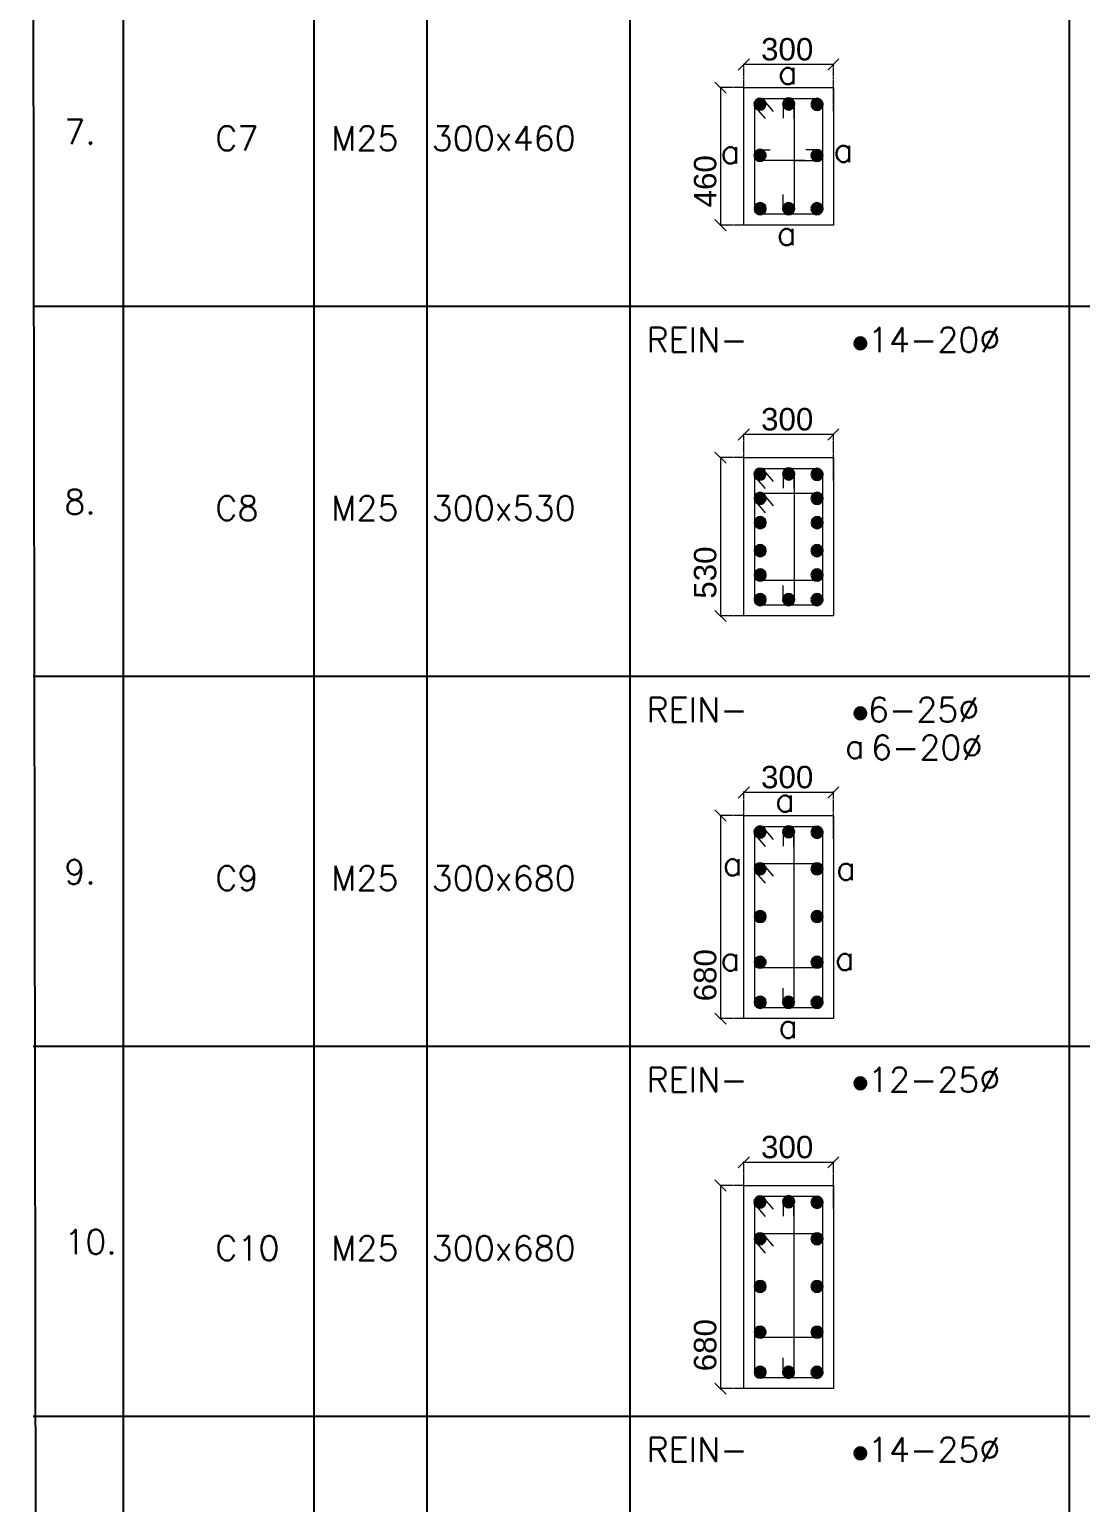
# Model space of a CAD drawing. Header units: inches. Extents: x 719368 to 9005052, y -3573818 to 446967.
# Drawn here: x 4517261 to 4529398, y -1868261 to -1851248 of the extents above; entities that cross this region are included whole.
import ezdxf

# ---------------------------------------------------------------- set-up
doc = ezdxf.new("R2010")
doc.units = ezdxf.units.IN
doc.header["$LTSCALE"] = 20
doc.header["$MEASUREMENT"] = 0
doc.header["$PDMODE"] = 3
doc.linetypes.add('DASHED2', pattern=[0.375, 0.25, -0.125])
doc.layers.get('Defpoints').update_dxf_attribs({"lineweight": 25})
for name, color, linetype, lineweight in [('COLUMN NO.', 3, 'Continuous', 15), ('DIM', 7, 'Continuous', 13), ('DIM.', 32, 'Continuous', 13), ('FORMET', 4, 'Continuous', 25), ('Sheet', 7, 'Continuous', 35), ('STAIR', 4, 'Continuous', 25), ('STEEL', 1, 'Continuous', 35), ('stirrups', 2, 'Continuous', 15), ('Text', 7, 'Continuous', 15), ('WALL', 1, 'Continuous', 18)]:
    doc.layers.add(name, color=color, linetype=linetype, lineweight=lineweight)
doc.styles.add('BOLD', font='arial.ttf')
doc.styles.add('ROMANS', font='romans.shx')
doc.dimstyles.new('Copy of S3', dxfattribs={"dimtxt": 200, "dimasz": 150, "dimexe": 5, "dimexo": 5, "dimgap": 50, "dimtad": 1, "dimjust": 1, "dimdec": 0, "dimzin": 3, "dimdsep": 46, "dimtxsty": 'BOLD', "dimblk1": 'OBLIQUE', "dimblk2": 'OBLIQUE', "dimsah": 1, "dimcen": 0.0625, "dimdle": 5, "dimclrd": 230, "dimclre": 251, "dimclrt": 2, "dimadec": 0, "dimazin": 0, "dimtfac": 1, "dimtdec": 0, "dimtix": 1, "dimtofl": 0, "dimtmove": 2, "dimatfit": 3, "dimfxl": 0, "dimtolj": 1, "dimtzin": 2, "dimlwd": -1, "dimlwe": -1, "dimarcsym": 0})

# ---------------------------------------------------------------- blocks, each defined once
blk = doc.blocks.new('d')
at = {"layer": 'STEEL'}
blk.add_hatch(color=256, dxfattribs=at).paths.add_polyline_path([(2, 0, 1), (-2, 0, 1)])
blk.add_lwpolyline([(-2, 0, 1), (2, 0, 1)], format="xyb", close=True, dxfattribs=at)
blk = doc.blocks.new('_Oblique')
at = {"layer": 'STAIR', "color": 0, "lineweight": -2}
blk.add_line((-0.5, -0.5), (0.5, 0.5), dxfattribs=at)
blk = doc.blocks.new('*D462')
at = {"layer": 'Defpoints', "color": 0, "transparency": 16777216}
for p in [(560522.3, -1034322.8), (559922.6, -1034638.8), (560522.3, -1034638.8)]:
    blk.add_point(p, dxfattribs=at)
at = {"layer": 'DIM', "color": 230, "transparency": 16777216}
blk.add_line((560527.3, -1034322.8), (559917.6, -1034322.8), dxfattribs=at)
at = {"layer": 'DIM', "color": 251, "linetype": 'DASHED2', "transparency": 16777216}
for p, q in [((559922.6, -1034633.8), (559922.6, -1034317.8)), ((560522.3, -1034633.8), (560522.3, -1034317.8))]:
    blk.add_line(p, q, dxfattribs=at)
at = {"layer": 'DIM', "color": 230, "transparency": 16777216, "xscale": 75, "yscale": 75, "zscale": 75, "rotation": 180}
blk.add_blockref('_Oblique', (559922.6, -1034322.8), dxfattribs=at)
at = {"layer": 'DIM', "color": 230, "transparency": 16777216, "xscale": 75, "yscale": 75, "zscale": 75}
blk.add_blockref('_Oblique', (560522.3, -1034322.8), dxfattribs=at)
at = {"layer": 'DIM', "color": 2, "transparency": 16777216, "insert": (560213, -1034221.2), "char_height": 150, "attachment_point": 5, "style": 'BOLD'}
blk.add_mtext('\\A1;300', dxfattribs=at)
blk = doc.blocks.new('*D463')
at = {"layer": 'Defpoints', "color": 0, "transparency": 16777216}
for p in [(559766.2, -1034477.3), (559922.6, -1034477.3), (559922.6, -1035397.6)]:
    blk.add_point(p, dxfattribs=at)
at = {"layer": 'DIM', "color": 251, "linetype": 'DASHED2', "transparency": 16777216}
for p, q in [((559917.6, -1034477.3), (559761.2, -1034477.3)), ((559917.6, -1035397.6), (559761.2, -1035397.6))]:
    blk.add_line(p, q, dxfattribs=at)
at = {"layer": 'DIM', "color": 230, "transparency": 16777216}
blk.add_line((559766.2, -1034472.3), (559766.2, -1035402.6), dxfattribs=at)
at = {"layer": 'DIM', "color": 230, "transparency": 16777216, "xscale": 75, "yscale": 75, "zscale": 75}
for p, rotation in [((559766.2, -1034477.3), 90), ((559766.2, -1035397.6), 270)]:
    blk.add_blockref('_Oblique', p, dxfattribs=dict(at, rotation=rotation))
at = {"layer": 'DIM', "color": 2, "transparency": 16777216, "insert": (559664.6, -1035104.2), "char_height": 150, "attachment_point": 5, "rotation": 90, "style": 'BOLD'}
blk.add_mtext('\\A1;460', dxfattribs=at)
blk = doc.blocks.new('*D430')
at = {"layer": 'Defpoints', "color": 0, "transparency": 16777216}
for p in [(560522.3, -1036799.9), (559922.6, -1037115.9), (560522.3, -1037115.9)]:
    blk.add_point(p, dxfattribs=at)
at = {"layer": 'DIM', "color": 230, "transparency": 16777216}
blk.add_line((560527.3, -1036799.9), (559917.6, -1036799.9), dxfattribs=at)
at = {"layer": 'DIM', "color": 251, "linetype": 'DASHED2', "transparency": 16777216}
for p, q in [((559922.6, -1037110.9), (559922.6, -1036794.9)), ((560522.3, -1037110.9), (560522.3, -1036794.9))]:
    blk.add_line(p, q, dxfattribs=at)
at = {"layer": 'DIM', "color": 230, "transparency": 16777216, "xscale": 75, "yscale": 75, "zscale": 75, "rotation": 180}
blk.add_blockref('_Oblique', (559922.6, -1036799.9), dxfattribs=at)
at = {"layer": 'DIM', "color": 230, "transparency": 16777216, "xscale": 75, "yscale": 75, "zscale": 75}
blk.add_blockref('_Oblique', (560522.3, -1036799.9), dxfattribs=at)
at = {"layer": 'DIM', "color": 2, "transparency": 16777216, "insert": (560213, -1036698.2), "char_height": 150, "attachment_point": 5, "style": 'BOLD'}
blk.add_mtext('\\A1;300', dxfattribs=at)
blk = doc.blocks.new('*D431')
at = {"layer": 'Defpoints', "color": 0, "transparency": 16777216}
for p in [(559766.2, -1036954.4), (559922.6, -1036954.4), (559922.6, -1038014.7)]:
    blk.add_point(p, dxfattribs=at)
at = {"layer": 'DIM', "color": 251, "linetype": 'DASHED2', "transparency": 16777216}
for p, q in [((559917.6, -1036954.4), (559761.2, -1036954.4)), ((559917.6, -1038014.7), (559761.2, -1038014.7))]:
    blk.add_line(p, q, dxfattribs=at)
at = {"layer": 'DIM', "color": 230, "transparency": 16777216}
blk.add_line((559766.2, -1036949.4), (559766.2, -1038019.7), dxfattribs=at)
at = {"layer": 'DIM', "color": 230, "transparency": 16777216, "xscale": 75, "yscale": 75, "zscale": 75}
for p, rotation in [((559766.2, -1036954.4), 90), ((559766.2, -1038014.7), 270)]:
    blk.add_blockref('_Oblique', p, dxfattribs=dict(at, rotation=rotation))
at = {"layer": 'DIM', "color": 2, "transparency": 16777216, "insert": (559664.5, -1037724.3), "char_height": 150, "attachment_point": 5, "rotation": 90, "style": 'BOLD'}
blk.add_mtext('\\A1;530', dxfattribs=at)
blk = doc.blocks.new('*D415')
at = {"layer": 'Defpoints', "color": 0, "transparency": 16777216}
for p in [(560522.3, -1039196.1), (559922.6, -1039512.1), (560522.3, -1039512.1)]:
    blk.add_point(p, dxfattribs=at)
at = {"layer": 'DIM', "color": 230, "transparency": 16777216}
blk.add_line((560527.3, -1039196.1), (559917.6, -1039196.1), dxfattribs=at)
at = {"layer": 'DIM', "color": 251, "linetype": 'DASHED2', "transparency": 16777216}
for p, q in [((559922.6, -1039507.1), (559922.6, -1039191.1)), ((560522.3, -1039507.1), (560522.3, -1039191.1))]:
    blk.add_line(p, q, dxfattribs=at)
at = {"layer": 'DIM', "color": 230, "transparency": 16777216, "xscale": 75, "yscale": 75, "zscale": 75, "rotation": 180}
blk.add_blockref('_Oblique', (559922.6, -1039196.1), dxfattribs=at)
at = {"layer": 'DIM', "color": 230, "transparency": 16777216, "xscale": 75, "yscale": 75, "zscale": 75}
blk.add_blockref('_Oblique', (560522.3, -1039196.1), dxfattribs=at)
at = {"layer": 'DIM', "color": 2, "transparency": 16777216, "insert": (560213, -1039094.4), "char_height": 150, "attachment_point": 5, "style": 'BOLD'}
blk.add_mtext('\\A1;300', dxfattribs=at)
blk = doc.blocks.new('*D416')
at = {"layer": 'Defpoints', "color": 0, "transparency": 16777216}
for p in [(559766.2, -1039350.6), (559922.6, -1039350.6), (559922.6, -1040710.9)]:
    blk.add_point(p, dxfattribs=at)
at = {"layer": 'DIM', "color": 251, "linetype": 'DASHED2', "transparency": 16777216}
for p, q in [((559917.6, -1039350.6), (559761.2, -1039350.6)), ((559917.6, -1040710.9), (559761.2, -1040710.9))]:
    blk.add_line(p, q, dxfattribs=at)
at = {"layer": 'DIM', "color": 230, "transparency": 16777216}
blk.add_line((559766.2, -1039345.6), (559766.2, -1040715.9), dxfattribs=at)
at = {"layer": 'DIM', "color": 230, "transparency": 16777216, "xscale": 75, "yscale": 75, "zscale": 75}
for p, rotation in [((559766.2, -1039350.6), 90), ((559766.2, -1040710.9), 270)]:
    blk.add_blockref('_Oblique', p, dxfattribs=dict(at, rotation=rotation))
at = {"layer": 'DIM', "color": 2, "transparency": 16777216, "insert": (559664.6, -1040420.1), "char_height": 150, "attachment_point": 5, "rotation": 90, "style": 'BOLD'}
blk.add_mtext('\\A1;680', dxfattribs=at)
blk = doc.blocks.new('*D421')
at = {"layer": 'Defpoints', "color": 0, "transparency": 16777216}
for p in [(560522.3, -1041673.2), (559922.6, -1041989.2), (560522.3, -1041989.2)]:
    blk.add_point(p, dxfattribs=at)
at = {"layer": 'DIM', "color": 230, "transparency": 16777216}
blk.add_line((560527.3, -1041673.2), (559917.6, -1041673.2), dxfattribs=at)
at = {"layer": 'DIM', "color": 251, "linetype": 'DASHED2', "transparency": 16777216}
for p, q in [((559922.6, -1041984.2), (559922.6, -1041668.2)), ((560522.3, -1041984.2), (560522.3, -1041668.2))]:
    blk.add_line(p, q, dxfattribs=at)
at = {"layer": 'DIM', "color": 230, "transparency": 16777216, "xscale": 75, "yscale": 75, "zscale": 75, "rotation": 180}
blk.add_blockref('_Oblique', (559922.6, -1041673.2), dxfattribs=at)
at = {"layer": 'DIM', "color": 230, "transparency": 16777216, "xscale": 75, "yscale": 75, "zscale": 75}
blk.add_blockref('_Oblique', (560522.3, -1041673.2), dxfattribs=at)
at = {"layer": 'DIM', "color": 2, "transparency": 16777216, "insert": (560213, -1041571.5), "char_height": 150, "attachment_point": 5, "style": 'BOLD'}
blk.add_mtext('\\A1;300', dxfattribs=at)
blk = doc.blocks.new('*D422')
at = {"layer": 'Defpoints', "color": 0, "transparency": 16777216}
for p in [(559766.2, -1041827.6), (559922.6, -1041827.6), (559922.6, -1043188)]:
    blk.add_point(p, dxfattribs=at)
at = {"layer": 'DIM', "color": 251, "linetype": 'DASHED2', "transparency": 16777216}
for p, q in [((559917.6, -1041827.6), (559761.2, -1041827.6)), ((559917.6, -1043188), (559761.2, -1043188))]:
    blk.add_line(p, q, dxfattribs=at)
at = {"layer": 'DIM', "color": 230, "transparency": 16777216}
blk.add_line((559766.2, -1041822.6), (559766.2, -1043193), dxfattribs=at)
at = {"layer": 'DIM', "color": 230, "transparency": 16777216, "xscale": 75, "yscale": 75, "zscale": 75}
for p, rotation in [((559766.2, -1041827.6), 90), ((559766.2, -1043188), 270)]:
    blk.add_blockref('_Oblique', p, dxfattribs=dict(at, rotation=rotation))
at = {"layer": 'DIM', "color": 2, "transparency": 16777216, "insert": (559664.6, -1042897.1), "char_height": 150, "attachment_point": 5, "rotation": 90, "style": 'BOLD'}
blk.add_mtext('\\A1;680', dxfattribs=at)
blk = doc.blocks.new('cs')
at = {"layer": 'FORMET', "color": 4, "ltscale": 200}
for p, q in [((555140.7, -1017819.9), (555191.6, -1050803.3)), ((555768.5, -1018601.5), (555768.5, -1050803.3)), ((557043.7, -1018601.5), (557043.7, -1050803.3)), ((557801, -1018601.5), (557801, -1050803.3)), ((559158.7, -1018601.5), (559158.7, -1050803.3)), ((562100.6, -1018601.5), (562100.6, -1050803.3)), ((555165.7, -1035940.9), (569709, -1035940.9)), ((555165.7, -1038418), (569709, -1038418)), ((555165.7, -1040895.1), (569709, -1040895.1)), ((555165.7, -1040895.1), (569709, -1040895.1)), ((555165.7, -1043372.1), (569709, -1043372.1)), ((555165.7, -1043372.1), (569709, -1043372.1)), ((555165.7, -1043372.1), (569709, -1043372.1))]:
    blk.add_line(p, q, dxfattribs=at)
at = {"layer": 'stirrups', "color": 5}
for p, q in [((560258.9, -1034610.5), (560258.9, -1035288.3)), ((560333.9, -1034966.2), (560030.6, -1034966.2)), ((560258.9, -1037087.6), (560258.9, -1037905.4)), ((560258.3, -1039483.8), (560258.3, -1040601.6)), ((560258.3, -1041960.8), (560258.3, -1043078.6))]:
    blk.add_line(p, q, dxfattribs=at)
for points in [[(560120.6, -1034637), (560058.4, -1034564.4, 0.414214), (560007, -1034560.5), (560007, -1034560.5, 0.414214), (560003, -1034611.9), (560065.3, -1034684.5)], [(560258.9, -1034682.3), (560258.9, -1034586.6, 0.414214), (560222.5, -1034550.2), (560222.5, -1034550.2, 0.414214), (560186, -1034586.6), (560186, -1034682.3)], [(560126.2, -1034966.2), (560030.6, -1034966.2, -0.414214), (559994.1, -1034929.7), (559994.1, -1034929.7, -0.414214), (560030.6, -1034893.3), (560099.9, -1034893.3)], [(560262.2, -1034966.2), (560412.8, -1034966.2, 0.414214), (560449.3, -1034929.7), (560449.3, -1034929.7, 0.414214), (560412.8, -1034893.3), (560337.5, -1034893.3)], [(560258.9, -1035192.7), (560258.9, -1035288.3, -0.414214), (560222.5, -1035324.7), (560222.5, -1035324.7, -0.414214), (560186, -1035288.3), (560186, -1035192.7)], [(560120.6, -1037114.1), (560058.4, -1037041.5, 0.414214), (560007, -1037037.6), (560007, -1037037.6, 0.414214), (560003, -1037089), (560065.3, -1037161.5)], [(560258.9, -1037159.3), (560258.9, -1037063.7, 0.414214), (560222.5, -1037027.3), (560222.5, -1037027.3, 0.414214), (560186, -1037063.7), (560186, -1037159.3)], [(560121.8, -1037276.6), (560059.6, -1037204, 0.414214), (560008.2, -1037200.1), (560008.2, -1037200.1, 0.414214), (560004.2, -1037251.5), (560066.5, -1037324.1)], [(560258.9, -1037809.7), (560258.9, -1037905.4, -0.414214), (560222.5, -1037941.8), (560222.5, -1037941.8, -0.414214), (560186, -1037905.4), (560186, -1037809.7)], [(560120.6, -1039510.3), (560058.4, -1039437.7, 0.414214), (560007, -1039433.8), (560007, -1039433.8, 0.414214), (560003, -1039485.1), (560065.3, -1039557.7)], [(560258.3, -1039555.5), (560258.3, -1039459.9, 0.414214), (560221.9, -1039423.5), (560221.9, -1039423.5, 0.414214), (560185.4, -1039459.9), (560185.4, -1039555.5)], [(560121.8, -1039756.7), (560059.6, -1039684.1, 0.414214), (560008.2, -1039680.2), (560008.2, -1039680.2, 0.414214), (560004.2, -1039731.6), (560066.5, -1039804.2)], [(560258.3, -1040505.9), (560258.3, -1040601.6, -0.414214), (560221.9, -1040638), (560221.9, -1040638, -0.414214), (560185.4, -1040601.6), (560185.4, -1040505.9)], [(560120.6, -1041987.3), (560058.4, -1041914.8, 0.414214), (560007, -1041910.8), (560007, -1041910.8, 0.414214), (560003, -1041962.2), (560065.3, -1042034.8)], [(560258.3, -1042032.6), (560258.3, -1041937, 0.414214), (560221.9, -1041900.5), (560221.9, -1041900.5, 0.414214), (560185.4, -1041937), (560185.4, -1042032.6)], [(560121.8, -1042233.8), (560059.6, -1042161.2, 0.414214), (560008.2, -1042157.2), (560008.2, -1042157.2, 0.414214), (560004.2, -1042208.6), (560066.5, -1042281.2)], [(560258.3, -1042983), (560258.3, -1043078.6, -0.414214), (560221.9, -1043115.1), (560221.9, -1043115.1, -0.414214), (560185.4, -1043078.6), (560185.4, -1042983)]]:
    blk.add_lwpolyline(points, format="xyb", dxfattribs=at)
for points in [[(560032.5, -1034550.2), (560412.5, -1034550.2, -0.414214), (560449.4, -1034587.1), (560449.4, -1035287.8, -0.414214), (560412.5, -1035324.7), (560032.5, -1035324.7, -0.414214), (559995.5, -1035287.8), (559995.5, -1034587.1, -0.414214)], [(560032.5, -1037027.3), (560412.5, -1037027.3, -0.414214), (560449.4, -1037064.2), (560449.4, -1037904.9, -0.414214), (560412.5, -1037941.8), (560032.5, -1037941.8, -0.414214), (559995.5, -1037904.9), (559995.5, -1037064.2, -0.414214)], [(560015.5, -1037192.1), (560424.4, -1037192.1, -0.414214), (560449.4, -1037217.1), (560449.4, -1037757, -0.414214), (560429.4, -1037777), (560015.5, -1037777, -0.414214), (559995.5, -1037757), (559995.5, -1037212.1, -0.414214)], [(560032.5, -1039423.5), (560412.5, -1039423.5, -0.414214), (560449.4, -1039460.4), (560449.4, -1040601.1, -0.414214), (560412.5, -1040638), (560032.5, -1040638, -0.414214), (559995.5, -1040601.1), (559995.5, -1039460.4, -0.414214)], [(560015.5, -1039672.1), (560424.4, -1039672.1, -0.414214), (560449.4, -1039697.1), (560449.4, -1040349.7, -0.414214), (560429.4, -1040369.7), (560015.5, -1040369.7, -0.414214), (559995.5, -1040349.7), (559995.5, -1039692.1, -0.414214)], [(560032.5, -1041900.5), (560412.5, -1041900.5, -0.414214), (560449.4, -1041937.5), (560449.4, -1043078.1, -0.414214), (560412.5, -1043115.1), (560032.5, -1043115.1, -0.414214), (559995.5, -1043078.1), (559995.5, -1041937.5, -0.414214)], [(560015.5, -1042149.2), (560424.4, -1042149.2, -0.414214), (560449.4, -1042174.2), (560449.4, -1042826.7, -0.414214), (560429.4, -1042846.7), (560015.5, -1042846.7, -0.414214), (559995.5, -1042826.7), (559995.5, -1042169.2, -0.414214)]]:
    blk.add_lwpolyline(points, format="xyb", close=True, dxfattribs=at)
at = {"layer": 'WALL'}
for points in [[(559922.6, -1034477.3), (560522.3, -1034477.3), (560522.3, -1035397.6), (559922.6, -1035397.6)], [(559922.6, -1036954.4), (560522.3, -1036954.4), (560522.3, -1038014.7), (559922.6, -1038014.7)], [(559922.6, -1039350.6), (560522.3, -1039350.6), (560522.3, -1040710.9), (559922.6, -1040710.9)], [(559922.6, -1041827.6), (560522.3, -1041827.6), (560522.3, -1043188), (559922.6, -1043188)]]:
    blk.add_lwpolyline(points, close=True, dxfattribs=at)
at = {"layer": 'DIM.', "xscale": 18.22500000009313, "yscale": 18.22500000009313, "zscale": 18.22500000009086}
for p in [(560030.7, -1034588.2), (560223.1, -1034586.6), (560413.1, -1034589.7), (560031.5, -1034931.2), (560412, -1034931.7), (560032, -1035287.8), (560222.5, -1035288.3), (560412.5, -1035288.3), (560030.7, -1037065.2), (560223.1, -1037063.7), (560413.1, -1037066.8), (560031.9, -1037227.8), (560412.9, -1037227.8), (560032.4, -1037389.7), (560413.4, -1037389.7), (560032.1, -1037577.3), (560413.1, -1037577.3), (560032, -1037740.5), (560413, -1037740.5), (560032, -1037904.9), (560222.5, -1037905.4), (560412.5, -1037905.4), (560030.7, -1039461.4), (560222.5, -1039459.9), (560413.1, -1039463), (560031.9, -1039707.8), (560412.9, -1039707.8), (560032.2, -1040027.1), (560413.2, -1040027.1), (560031.9, -1040332.9), (560412.9, -1040332.9), (560032, -1040601.1), (560221.9, -1040601.6), (560412.5, -1040601.6), (560030.7, -1041938.5), (560222.5, -1041937), (560413.1, -1041940.1), (560031.9, -1042184.9), (560412.9, -1042184.9), (560032.2, -1042504.1), (560413.2, -1042504.1), (560031.9, -1042809.9), (560412.9, -1042809.9), (560032, -1043078.1), (560221.9, -1043078.6), (560412.5, -1043078.6)]:
    blk.add_blockref('d', p, dxfattribs=at)
at = {"layer": 'Text', "xscale": 19.7437500001397, "yscale": 19.7437500001397, "zscale": 19.74375000009843}
for p in [(560702.8, -1036189.7), (560702.8, -1038666.8), (560702.8, -1041143.8), (560702.8, -1043620.9)]:
    blk.add_blockref('d', p, dxfattribs=at)
at = {"layer": 'COLUMN NO.', "style": 'ROMANS'}
for s, height, p in [('a', 164.2, (560150.2, -1034455.1)), ('7.', 164.16, (555373.4, -1034855.8)), ('C7', 164.16, (556385.4, -1034898.4)), ('M25', 164.16, (557160.8, -1034898.4)), ('300x460', 164.16, (557833.8, -1034898.4)), ('a', 164.2, (559766.2, -1034986.2)), ('a', 164.2, (560522.3, -1034975.4)), ('a', 164.2, (560142.2, -1035532.7)), ('REIN-', 164.16, (559272.6, -1036248)), ('REIN-', 164.16, (559272.6, -1036248)), ('14-20%%C', 164.16, (560753.5, -1036247.4)), ('8.', 164.16, (555373.4, -1037332.9)), ('C8', 164.16, (556385.4, -1037375.4)), ('M25', 164.16, (557160.8, -1037375.4)), ('300x530', 164.16, (557833.8, -1037375.4)), ('REIN-', 164.16, (559272.6, -1038725.1)), ('6-25%%C', 164.16, (560753.5, -1038724.4)), ('a', 164.2, (560599.3, -1038968.7)), ('6-20%%C', 164.16, (560774.6, -1038977.2)), ('a', 164.2, (560132, -1039326.6)), ('9.', 164.16, (555373.4, -1039810)), ('a', 164.2, (559780.4, -1039752.6)), ('C9', 164.16, (556385.4, -1039852.5)), ('M25', 164.16, (557160.8, -1039852.5)), ('300x680', 164.16, (557833.8, -1039852.5)), ('a', 164.2, (560539.3, -1039782.7)), ('a', 164.2, (559766.2, -1040389.8)), ('a', 164.2, (560531.8, -1040386.6)), ('a', 164.2, (560531.8, -1040386.6)), ('a', 164.2, (560152.8, -1040840.7)), ('REIN-', 164.16, (559272.6, -1041202.2)), ('12-25%%C', 164.16, (560753.5, -1041201.5)), ('10.', 164.16, (555373.4, -1042287)), ('C10', 164.16, (556385.4, -1042329.6)), ('M25', 164.16, (557160.8, -1042329.6)), ('300x680', 164.16, (557833.8, -1042329.6)), ('14-25%%C', 164.16, (560753.5, -1043678.6)), ('REIN-', 164.16, (559272.6, -1043679.2))]:
    blk.add_text(s, height=height, dxfattribs=at).set_placement(p)
at = {"layer": 'DIM'}
for base, p1, p2, picture, middle in [((560522.3, -1034322.8), (559922.6, -1034638.8), (560522.3, -1034638.8), '*D462', (560213, -1034221.2)), ((560522.3, -1036799.9), (559922.6, -1037115.9), (560522.3, -1037115.9), '*D430', (560213, -1036698.2)), ((560522.3, -1039196.1), (559922.6, -1039512.1), (560522.3, -1039512.1), '*D415', (560213, -1039094.4)), ((560522.3, -1041673.2), (559922.6, -1041989.2), (560522.3, -1041989.2), '*D421', (560213, -1041571.5))]:
    dim = blk.add_linear_dim(base=base, p1=p1, p2=p2, dimstyle='Copy of S3', override={"dimtxt": 150, "dimasz": 75, "dimgap": 25, "dimlfac": 0.5}, dxfattribs=at)
    dim.commit()
    dim.dimension.update_dxf_attribs({"geometry": picture, "text_midpoint": middle})
for base, p1, p2, picture, middle in [((559766.2, -1034477.3), (559922.6, -1035397.6), (559922.6, -1034477.3), '*D463', (559664.6, -1035104.2)), ((559766.2, -1036954.4), (559922.6, -1038014.7), (559922.6, -1036954.4), '*D431', (559664.5, -1037724.3)), ((559766.2, -1039350.6), (559922.6, -1040710.9), (559922.6, -1039350.6), '*D416', (559664.6, -1040420.1)), ((559766.2, -1041827.6), (559922.6, -1043188), (559922.6, -1041827.6), '*D422', (559664.6, -1042897.1))]:
    dim = blk.add_linear_dim(base=base, p1=p1, p2=p2, angle=90, dimstyle='Copy of S3', override={"dimtxt": 150, "dimasz": 75, "dimgap": 25, "dimlfac": 0.5}, dxfattribs=at)
    dim.commit()
    dim.dimension.update_dxf_attribs({"geometry": picture, "text_midpoint": middle})

msp = doc.modelspace()

# ---------------------------------------------------------------- block references
at = {"layer": 'Sheet', "xscale": 1.724975999852177, "yscale": 1.724975999968592, "zscale": 1.724976}
msp.add_blockref('cs', (3559656.5, -67471), dxfattribs=at)

doc.saveas('drawing.dxf')
